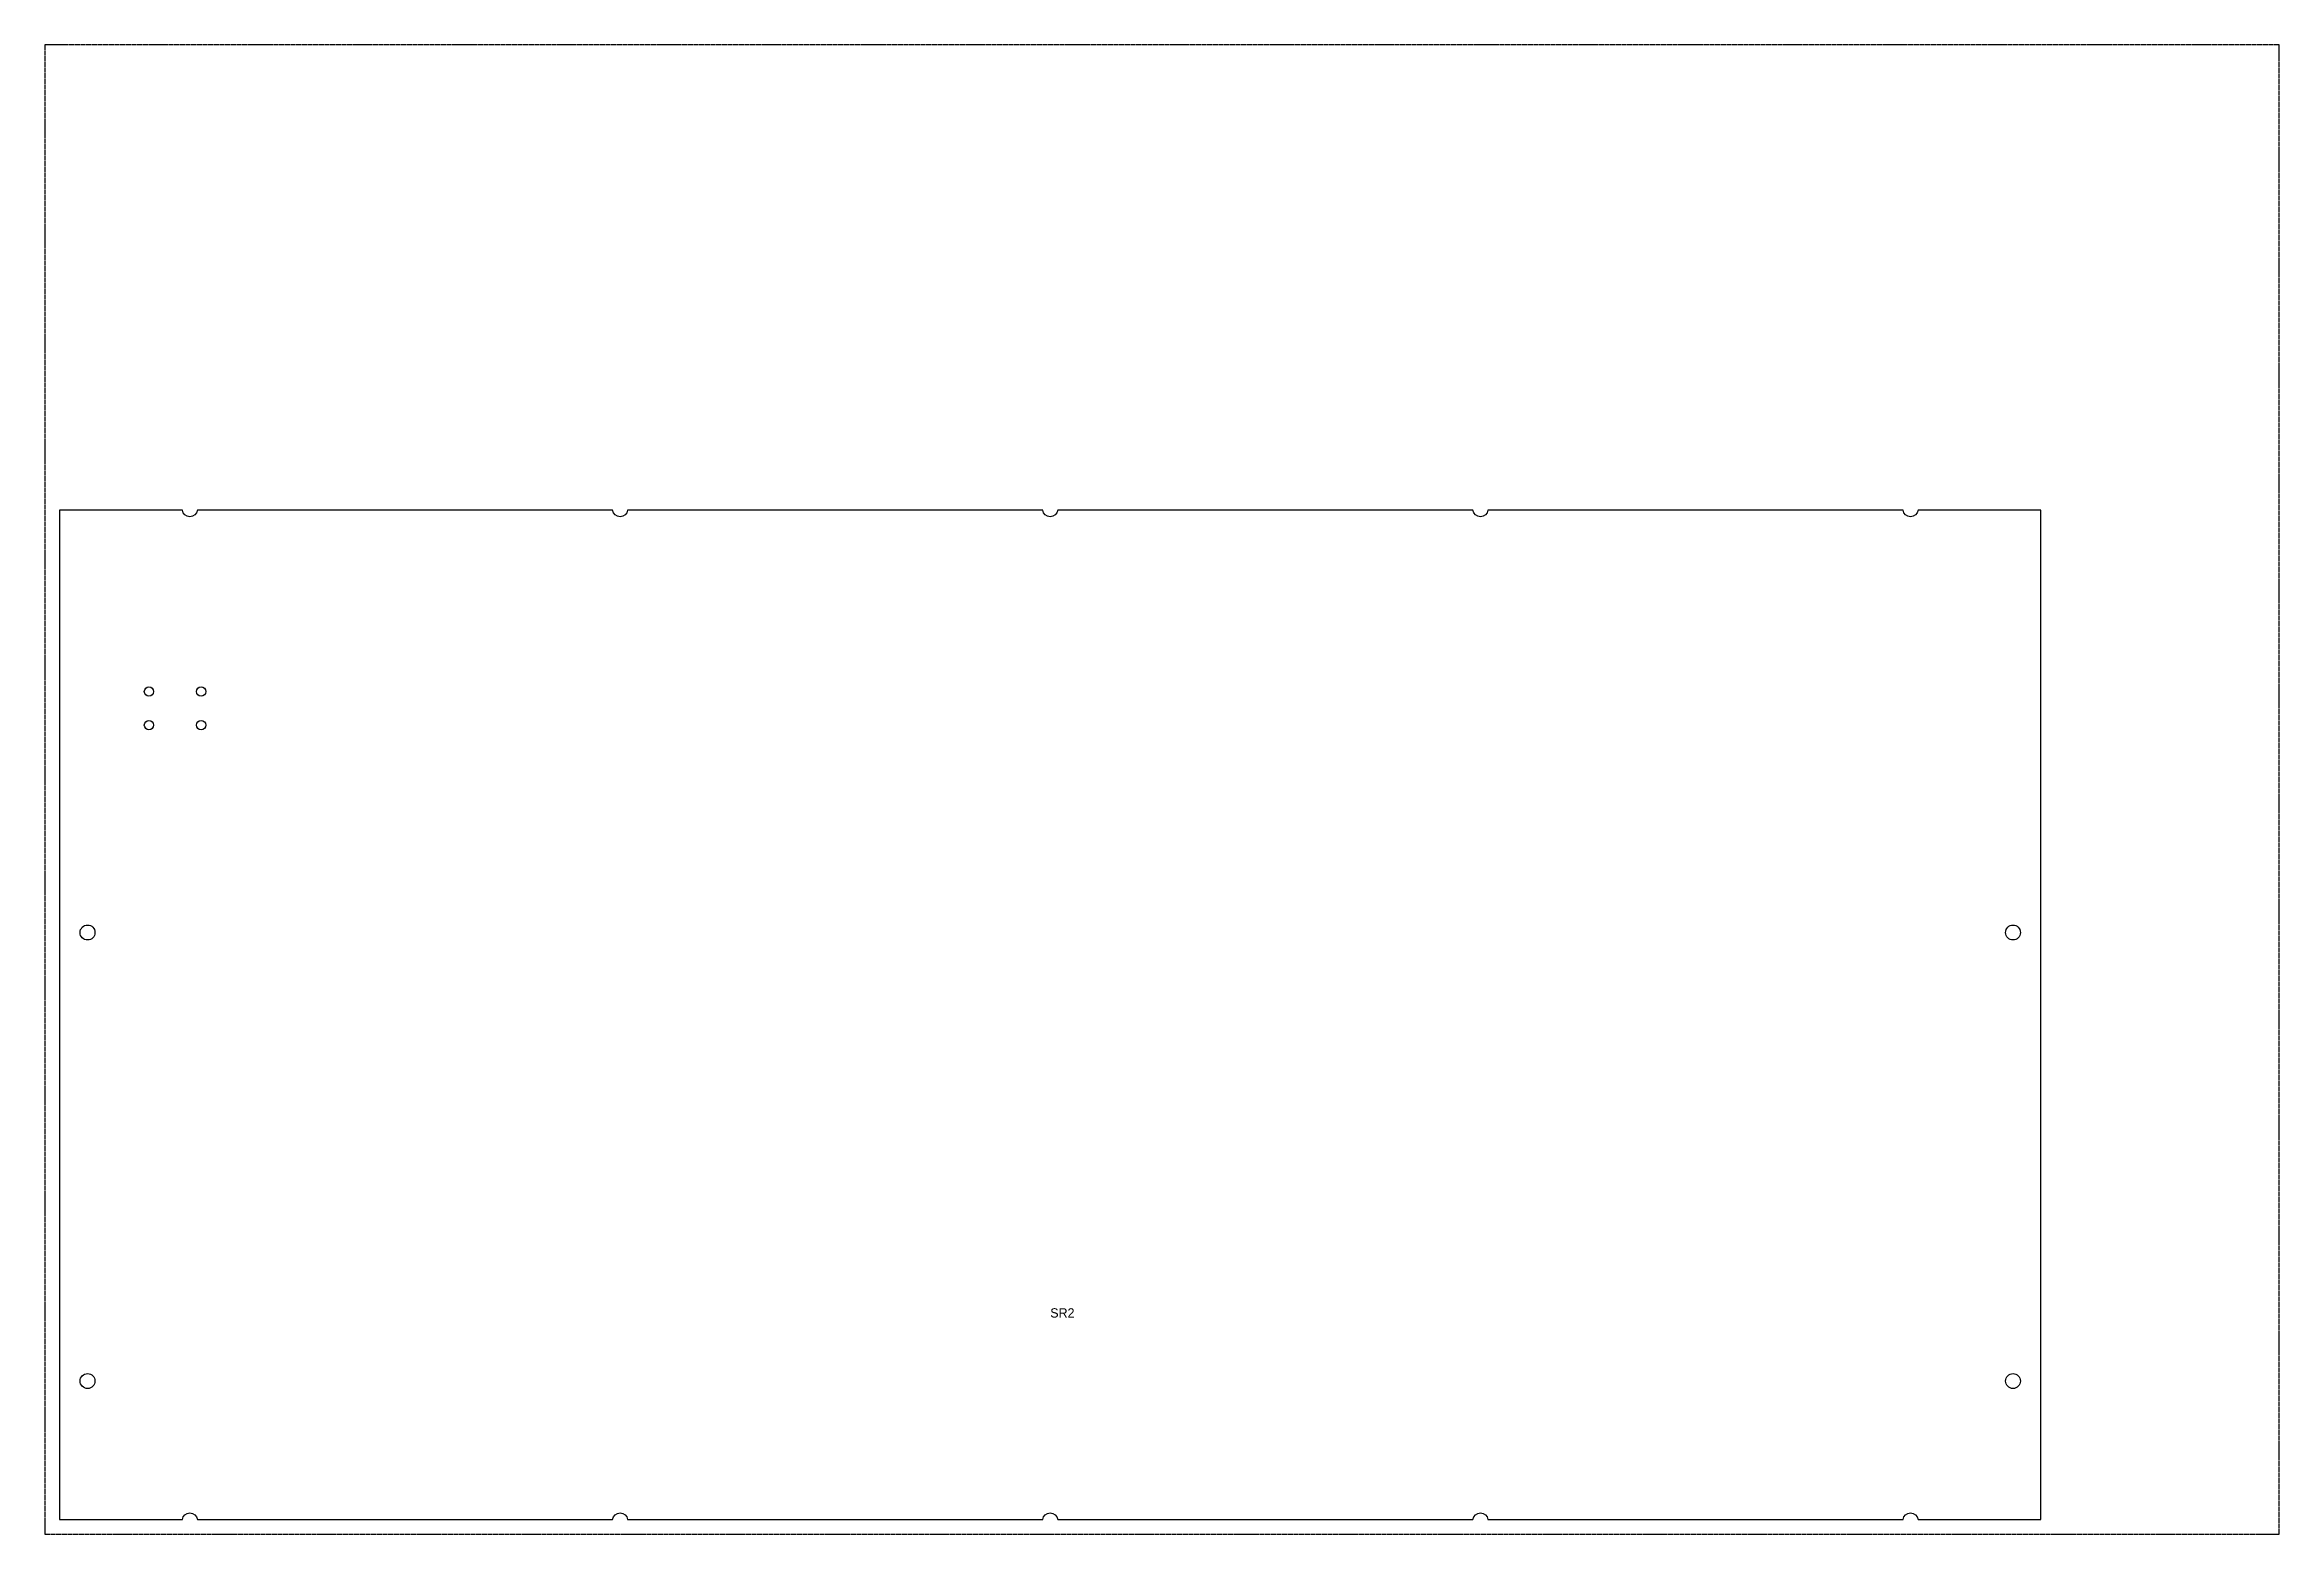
# Model space of a CAD drawing. Header units: millimetres. Extents: x 0 to 1200, y 0 to 800.
import ezdxf

# ---------------------------------------------------------------- set-up
doc = ezdxf.new("R2010")
doc.units = ezdxf.units.MM
doc.linetypes.add('DASHED', pattern=[1.524, 1.27, -0.254])
for name, color, linetype in [('CUT', 7, 'CONTINUOUS'), ('NOTES', 8, 'CONTINUOUS'), ('SHEET', 5, 'DASHED')]:
    doc.layers.add(name, color=color, linetype=linetype)

msp = doc.modelspace()

# ---------------------------------------------------------------- linework, layer by layer
at = {"layer": 'CUT'}
msp.add_lwpolyline([(8, 8), (74, 8, -0.881917), (82, 8), (305, 8, -0.881917), (313, 8), (536, 8, -0.881917), (544, 8), (767, 8, -0.881917), (775, 8), (998, 8, -0.881917), (1006, 8), (1072, 8), (1072, 550), (1006, 550, -0.881917), (998, 550), (775, 550, -0.881917), (767, 550), (544, 550, -0.881917), (536, 550), (313, 550, -0.881917), (305, 550), (82, 550, -0.881917), (74, 550), (8, 550)], format="xyb", close=True, dxfattribs=at)
for centre, radius in [((56, 452.6), 2.5), ((84, 452.6), 2.5), ((56, 434.6), 2.5), ((84, 434.6), 2.5), ((23, 323.2), 4), ((1057, 323.2), 4), ((23, 82.3), 4), ((1057, 82.3), 4)]:
    msp.add_circle(centre, radius, dxfattribs=at)
at = {"layer": 'SHEET'}
msp.add_lwpolyline([(0, 0), (1200, 0), (1200, 800), (0, 800)], close=True, dxfattribs=at)

# ---------------------------------------------------------------- texts
at = {"layer": 'NOTES'}
msp.add_text('SR2', height=5, dxfattribs=at).set_placement((540, 116.4))

doc.saveas('drawing.dxf')
